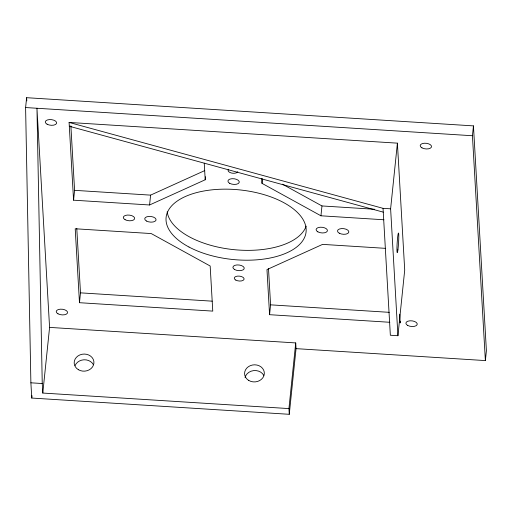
<?xml version="1.0" encoding="UTF-8"?>
<svg xmlns="http://www.w3.org/2000/svg" width="512" height="512" viewBox="0 0 512 512"><rect width="100%" height="100%" fill="white"/><g stroke="black" fill="none" stroke-linecap="round" stroke-linejoin="round"><path stroke-width="0.77" d="M25.6 107.546L26.618 97.696L473.453 125.888L486.4 350.739L485.382 360.589L296.045 348.64L295.718 342.925L49.581 327.398L36.96 108.262L42.246 383.526L42.797 393.056L288.934 408.589L289.261 414.304L31.763 398.054L30.886 382.81L25.6 107.546L472.435 135.738L485.382 360.589M31.763 398.054L32.013 395.674M42.797 393.056L49.581 327.398M205.517 176.742L205.203 179.77L149.581 204.979L73.568 200.186L74.586 190.336L70.88 125.946M79.475 302.701L75.213 228.768L151.226 233.562L210.17 266.003L212.768 311.11L79.475 302.701L80.493 292.851L76.781 228.461M149.581 204.979L150.598 195.13L204.774 170.579M383.936 219.77L320.947 215.795L262.003 183.354L262.47 178.81M389.856 322.285L269.568 314.694L270.586 304.845L268.486 268.442M288.934 408.589L295.718 342.925M289.261 414.304L296.045 348.64M320.947 215.795L321.965 205.946L282.438 184.192M69.094 122.438L383.04 208.339L390.349 335.245L397.926 335.725L390.618 208.813L397.402 143.155L69.094 122.438L73.568 200.186M397.926 335.725L404.71 270.061L397.402 143.155M400.365 321.421L400.211 322.938L399.706 314.176M472.435 135.738L473.453 125.888M71.706 126.4L69.312 126.253L383.264 212.147M383.04 208.339L390.618 208.813M74.586 190.336L150.598 195.13M321.965 205.946L374.592 209.267M385.587 248.352L322.592 244.378L266.97 269.587L269.568 314.694M80.493 292.851L212.186 301.165M270.586 304.845L389.28 312.333M30.886 382.81L42.246 383.526M261.728 178.605L262.003 183.354M204.243 163.149L205.203 179.77M26.618 97.696L26.803 100.883M75.104 365.523A9.888 8.557 -3.3 0 1 83.974 359.789A9.888 8.557 -3.3 0 1 93.35 364.602M245.056 377.722A9.888 8.557 -3.3 0 1 253.517 370.618A9.888 8.557 -3.3 0 1 263.757 375.354M306.176 226.125A70.362 34.97 5.9 0 1 233.555 249.619A70.362 34.97 5.9 0 1 167.187 211.808M237.773 171.731A4.941 2.458 5.9 0 1 231.232 172.96A4.941 2.458 5.9 0 1 228.653 169.286M78.368 369.696A9.888 8.557 -3.3 0 0 93.901 363.238A9.888 8.557 -3.3 0 0 79.898 354.912A9.888 8.557 -3.3 0 0 78.368 369.696M397.907 249.862A9.888 0.691 -86.4 0 0 398.637 233.344A9.888 0.691 -86.4 0 0 397.037 245.402A9.888 0.691 -86.4 0 0 397.907 249.862M248.768 380.448A9.888 8.557 -3.3 0 0 264.301 373.99A9.888 8.557 -3.3 0 0 250.298 365.664A9.888 8.557 -3.3 0 0 248.768 380.448M47.085 124.205A5.702 2.835 5.9 0 0 56.512 123.526A5.702 2.835 5.9 0 0 49.35 119.584A5.702 2.835 5.9 0 0 47.085 124.205M421.965 147.859A5.702 2.835 5.9 0 0 431.398 147.174A5.702 2.835 5.9 0 0 424.237 143.238A5.702 2.835 5.9 0 0 421.965 147.859M407.667 325.421A5.702 2.835 5.9 0 0 417.101 324.742A5.702 2.835 5.9 0 0 409.939 320.8A5.702 2.835 5.9 0 0 407.667 325.421M58.003 313.805A5.702 2.835 5.9 0 0 67.43 313.12A5.702 2.835 5.9 0 0 60.275 309.184A5.702 2.835 5.9 0 0 58.003 313.805M188.992 247.027A70.362 34.97 5.9 0 0 304.582 237.427A70.362 34.97 5.9 0 0 214.682 189.587A70.362 34.97 5.9 0 0 188.992 247.027M146.502 221.043A5.702 2.835 5.9 0 0 155.93 220.358A5.702 2.835 5.9 0 0 148.774 216.422A5.702 2.835 5.9 0 0 146.502 221.043M234.669 269.562A5.702 2.835 5.9 0 0 244.096 268.883A5.702 2.835 5.9 0 0 236.941 264.941A5.702 2.835 5.9 0 0 234.669 269.562M317.869 231.853A5.702 2.835 5.9 0 0 327.296 231.168A5.702 2.835 5.9 0 0 320.141 227.232A5.702 2.835 5.9 0 0 317.869 231.853M229.702 183.328A5.702 2.835 5.9 0 0 239.13 182.65A5.702 2.835 5.9 0 0 231.974 178.707A5.702 2.835 5.9 0 0 229.702 183.328M125.094 219.693A5.702 2.835 5.9 0 0 134.528 219.008A5.702 2.835 5.9 0 0 127.366 215.066A5.702 2.835 5.9 0 0 125.094 219.693M235.814 280.096A4.941 2.458 5.9 0 0 243.974 279.507A4.941 2.458 5.9 0 0 237.779 276.096A4.941 2.458 5.9 0 0 235.814 280.096M339.277 233.203A5.702 2.835 5.9 0 0 348.704 232.518A5.702 2.835 5.9 0 0 341.542 228.582A5.702 2.835 5.9 0 0 339.277 233.203"/></g></svg>
